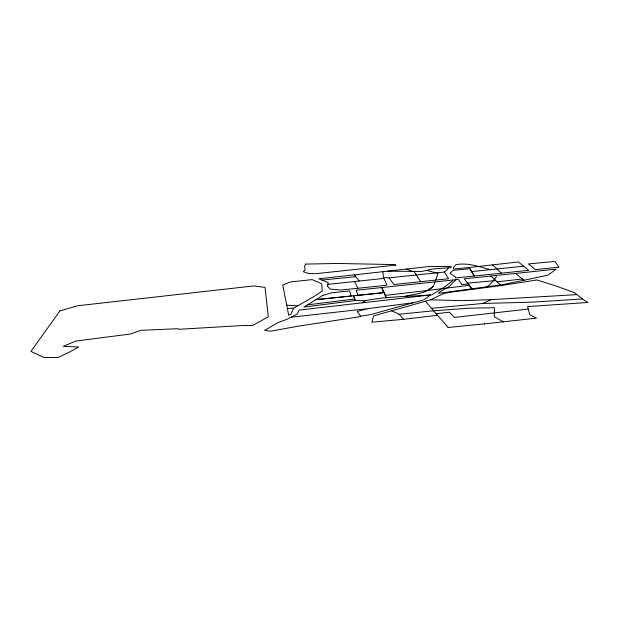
<?xml version="1.0" encoding="UTF-8"?>
<svg xmlns="http://www.w3.org/2000/svg" width="619" height="619" viewBox="0 0 619 619"><rect width="100%" height="100%" fill="white"/><g stroke="black" fill="none" stroke-linecap="round" stroke-linejoin="round"><path stroke-width="0.93" d="M382.882 271.71L383.432 277.614L386.937 284.786L386.635 285.243L341.108 290.025L330.43 289.096L327.451 286.295L328.202 282.581L318.785 278.813L429.756 266.456L451.251 266.518L450.647 267.625L432.224 269.041L421.918 271.447L387.54 271.184M404.517 296.354C414.405 294.126 425.733 293.77 433.432 286.373L435.002 281.916M435.652 280.113L438.09 273.389L426.499 270.379M293.7 308.169L290.884 314.282L288.702 315.272L282.736 285.057L290.303 281.978L312.193 279.61L321.648 283.664L322.259 290.93C313.183 297.577 303.271 302.428 293.7 308.169L287.394 308.502M448.458 267.795L446.725 270.163L444.349 272.035L389.15 277.838L383.432 277.614M486.65 286.814L489.993 284.57L496.368 276.871L496.152 275.47M362.386 302.823L365.071 300.718C387.185 296.184 409.561 296.718 431.907 294.822L444.512 287.007L452.651 280.747L452.427 280.074L356.08 290.265L358.061 295.317L382.078 292.841L383.215 290.93L381.66 287.564M365.071 300.718L355.298 300.517L303.867 307.07L315.969 299.658L383.981 292.648L386.372 297.855L385.258 295.41L427.149 290.528L433.432 286.373M437.594 315.288L403.495 319.311L371.872 322.197L373.567 315.914L430.453 299.82L443.088 293.77L450.268 292.253L501.081 285.591L536.89 279.974L554.655 285.521L574.68 292.795L582.332 298.962L588.05 302.451L527.597 306.591L529.833 314.839L536.487 318.143L484.375 323.899M425.338 301.213L431.513 308.308L482.673 303.472L491.238 299.65L576.846 294.621M413.159 302.73L370.696 314.584L360.498 316.162M368.862 308.517L414.096 302.629L423.938 299.851L430.414 294.992L299.147 310.088L297.182 314.127L287.015 319.249L278.032 322.631L264.592 330.36L270.433 331.227L298.327 326.167L360.769 316.549L357.209 311.411L368.862 308.517L291.069 317.207M427.149 290.528L469.194 285.336M497.134 281.885L522.351 278.952L523.976 280.26L548.186 275.084L556.141 269.164L464.289 278.805L471.81 288.818L468.181 283.997L461.867 284.601L458.408 279.463L452.427 280.074M307.527 304.834L354.749 299.008L355.298 300.517L353.565 295.781L354.749 299.008M469.179 267.524L518.343 261.953L528.742 270.317L455.607 277.97L455.476 277.049L450.114 273.288L453.031 270.379L469.867 268.692L474.231 276.004L469.179 267.524L453.495 268.971L453.332 267.532L455.924 264.77C467.252 262.294 479.261 266.688 490.178 269.66M436.217 313.701L449.471 312.208L454.331 317.415L528.262 309.059M327.853 284.361L383.834 278.418M389.15 277.838L393.723 284.523L448.535 278.743L444.349 272.035M471.593 271.571L523.651 266.224M321.957 280.082L355.732 276.678L354.246 274.867L359.244 280.987M391.603 310.808L399.131 314.259L433.671 310.777L431.513 308.308M448.071 327.49L484.522 323.876M467.554 283.131L495.718 280.569L490.821 276.028M582.332 298.962L532.108 302.157L482.673 303.472M491.238 299.65L462.184 300.648L430.453 299.82M286.744 305.175L297.298 305.801M406.281 269.072L412.788 271.563M503.533 321.973L494.272 316.804L494.504 307.744L468.877 308.2L433.54 310.8L448.21 327.466M515.503 273.451L523.976 280.26L502.396 284.678L438.368 293.344L439.892 291.843L449.409 286.357L455.816 279.726M494.364 279.308L500.423 284.949M492.608 264.909L501.375 273.165M399.131 314.259L403.495 319.311M414.018 271.579L420.703 281.707M354.602 281.49L357.89 288.245M381.861 287.549L385.459 295.379M305.67 264.081L304.556 266.286L305.105 269.907L303.302 271.726L309.105 273.606L316.139 273.66L395.874 265.079L394.574 264.584L337.254 263.47L305.67 264.081M59.896 310.924L30.95 351.422L43.756 357.449L58.016 357.503L70.102 351.778L78.652 346.973L63.285 346.338L75.711 341.084L130.64 333.989L140.722 330.337L177.893 328.704L178.427 329.323L242.408 325.548L252.637 325.486L268.306 316.789L265.04 287.433L253.922 285.924L77.739 305.747L59.896 310.924M322.925 295.317L315.969 299.658L351.112 296.029L349.658 290.922L332.194 292.725L322.925 295.317M558.795 267.191L535.365 269.605L528.409 263.934L554.291 261.497L555.506 262.17L558.795 267.191"/></g></svg>
